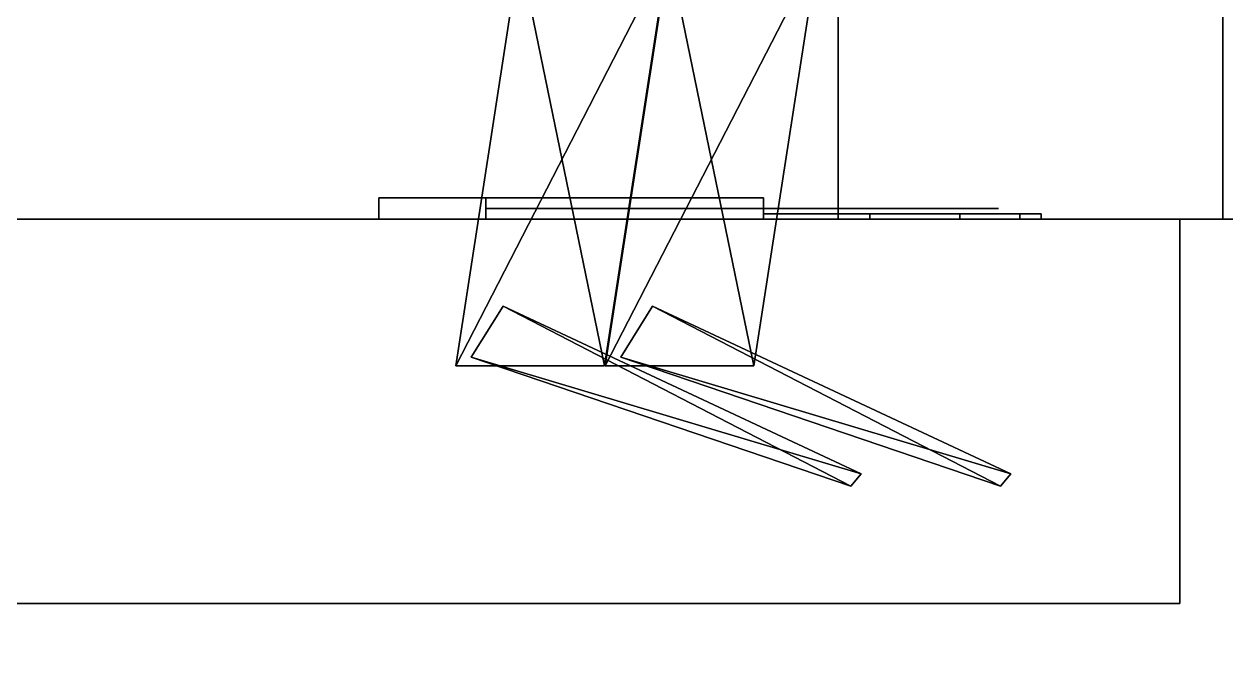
# Model space of a CAD drawing. Extents: x 0 to 5507, y -6518 to 0.
# Drawn here: x 1025.9 to 1082.2, y -820.1 to -790.9 of the extents above; entities that cross this region are included whole.
import ezdxf

# ---------------------------------------------------------------- set-up
doc = ezdxf.new("R2010")
doc.units = 0
for name, color, linetype in [('LAYER0', 7, 'CONTINUOUS'), ('LAYER222', 254, 'CONTINUOUS'), ('LAYER247', 7, 'CONTINUOUS'), ('LAYER248', 7, 'CONTINUOUS'), ('LAYER249', 28, 'CONTINUOUS'), ('LAYER250', 253, 'CONTINUOUS'), ('LAYER251', 28, 'CONTINUOUS'), ('LAYER252', 253, 'CONTINUOUS'), ('LAYER253', 28, 'CONTINUOUS'), ('LAYER254', 253, 'CONTINUOUS'), ('LAYER255', 254, 'CONTINUOUS'), ('LAYER309', 7, 'CONTINUOUS'), ('LAYER586', 7, 'CONTINUOUS'), ('LAYER588', 254, 'CONTINUOUS'), ('LAYER595', 254, 'CONTINUOUS'), ('LAYER596', 28, 'CONTINUOUS'), ('LAYER597', 253, 'CONTINUOUS'), ('LAYER598', 28, 'CONTINUOUS'), ('LAYER599', 253, 'CONTINUOUS')]:
    doc.layers.add(name, color=color, linetype=linetype)

msp = doc.modelspace()

# ---------------------------------------------------------------- linework, layer by layer
at = {"layer": 'LAYER0', "invisible_edges": 1}
for points in [[(5507, 0), (0, -6518), (0, 0), (5507, 0)], [(5507, -6518, 5), (0, 0, 5), (0, -6518, 5), (5507, -6518, 5)], [(0, 0, 5), (5507, -6518, 5), (5507, 0, 5), (0, 0, 5)], [(0, -6518), (5507, 0), (5507, -6518), (0, -6518)]]:
    msp.add_3dface(points, dxfattribs=at)
at = {"layer": 'LAYER222', "invisible_edges": 1}
for points in [[(1064, -150, 905), (1064, -800, 2290), (1064, -150, 2290), (1064, -150, 905)], [(1064, -800, 2290), (1064, -150, 905), (1064, -800, 905), (1064, -800, 2290)], [(1064, -150, 905), (1082, -800, 905), (1064, -800, 905), (1064, -150, 905)], [(1082, -800, 905), (1064, -150, 905), (1082, -150, 905), (1082, -800, 905)], [(1082, -150, 2290), (1064, -800, 2290), (1082, -800, 2290), (1082, -150, 2290)], [(1064, -800, 2290), (1082, -150, 2290), (1064, -150, 2290), (1064, -800, 2290)], [(1082, -800, 905), (1082, -150, 2290), (1082, -800, 2290), (1082, -800, 905)], [(1082, -150, 2290), (1082, -800, 905), (1082, -150, 905), (1082, -150, 2290)], [(1082, -800, 905), (1064, -800, 2290), (1064, -800, 905), (1082, -800, 905)], [(1064, -800, 2290), (1082, -800, 905), (1082, -800, 2290), (1064, -800, 2290)]]:
    msp.add_3dface(points, dxfattribs=at)
at = {"layer": 'LAYER247', "invisible_edges": 1}
for points in [[(1064, -150, 906), (199.9999, -800, 906), (199.9999, -150, 906), (1064, -150, 906)], [(199.9999, -800, 906), (1064, -150, 906), (1064, -800, 906), (199.9999, -800, 906)], [(1064, -800, 924), (199.9999, -150, 924), (199.9999, -800, 924), (1064, -800, 924)], [(199.9999, -150, 924), (1064, -800, 924), (1064, -150, 924), (199.9999, -150, 924)], [(1064, -150, 906), (1064, -800, 924), (1064, -800, 906), (1064, -150, 906)], [(1064, -800, 924), (1064, -150, 906), (1064, -150, 924), (1064, -800, 924)], [(1064, -800, 924), (199.9999, -800, 906), (1064, -800, 906), (1064, -800, 924)], [(199.9999, -800, 906), (1064, -800, 924), (199.9999, -800, 924), (199.9999, -800, 906)]]:
    msp.add_3dface(points, dxfattribs=at)
at = {"layer": 'LAYER248', "invisible_edges": 1}
for points in [[(199.9999, -150, 2289), (1064, -800, 2289), (1064, -150, 2289), (199.9999, -150, 2289)], [(1064, -800, 2289), (199.9999, -150, 2289), (199.9999, -800, 2289), (1064, -800, 2289)], [(199.9999, -800, 2271), (1064, -150, 2271), (1064, -800, 2271), (199.9999, -800, 2271)], [(1064, -150, 2271), (199.9999, -800, 2271), (199.9999, -150, 2271), (1064, -150, 2271)], [(1064, -150, 2271), (1064, -800, 2289), (1064, -800, 2271), (1064, -150, 2271)], [(1064, -800, 2289), (1064, -150, 2271), (1064, -150, 2289), (1064, -800, 2289)], [(199.9999, -800, 2271), (1064, -800, 2289), (199.9999, -800, 2289), (199.9999, -800, 2271)], [(1064, -800, 2289), (199.9999, -800, 2271), (1064, -800, 2271), (1064, -800, 2289)]]:
    msp.add_3dface(points, dxfattribs=at)
at = {"layer": 'LAYER249'}
for points in [[(1042.5, -799, 1029), (1042.5, -800, 1029), (1042.5, -799, 1029)], [(1042.5, -799, 987), (1060.5, -799, 987), (1060.5, -799, 987), (1042.5, -799, 987)], [(1042.5, -799, 1029), (1060.5, -799, 1029), (1060.5, -799, 1029), (1042.5, -799, 1029)], [(1060.5, -799, 987), (1060.5, -800, 987), (1042.5, -800, 987), (1042.5, -799, 987)], [(1042.5, -800, 987), (1042.5, -800, 1029), (1042.5, -799, 1029), (1042.5, -799, 987)], [(1060.5, -799, 1029), (1060.5, -800, 1029), (1042.5, -800, 1029), (1042.5, -799, 1029)], [(1047.5, -799, 999), (1047.5, -800, 999), (1047.5, -800, 1017), (1047.5, -799, 1017)], [(1047.5, -799, 999), (1047.5, -800, 999), (1060.5, -800, 999), (1060.5, -799, 999)], [(1047.5, -799, 1017), (1047.5, -800, 1017), (1060.5, -800, 1017), (1060.5, -799, 1017)], [(1060.5, -799, 999), (1060.5, -800, 999), (1060.5, -800, 987), (1060.5, -799, 987)], [(1060.5, -799, 1017), (1060.5, -800, 1017), (1060.5, -800, 1029), (1060.5, -799, 1029)], [(1042.5, -800, 987), (1060.5, -800, 987), (1060.5, -800, 1029), (1042.5, -800, 1029)], [(1047.5, -800, 999), (1047.5, -800, 1017), (1047.5, -800, 999)], [(1060.5, -800, 999), (1060.5, -800, 987), (1060.5, -800, 999)], [(1060.5, -800, 1017), (1060.5, -800, 1029), (1060.5, -800, 1017)]]:
    msp.add_3dface(points, dxfattribs=at)
for points, invisible_edges in [([(1042.5, -799, 1029), (1042.5, -799, 987), (1047.5, -799, 999), (1047.5, -799, 1017)], 10), ([(1042.5, -799, 987), (1047.5, -799, 999), (1060.5, -799, 999), (1060.5, -799, 987)], 1), ([(1042.5, -799, 1029), (1047.5, -799, 1017), (1060.5, -799, 1017), (1060.5, -799, 1029)], 1), ([(1060.5, -799.5, 1017), (1060.5, -799.5, 999), (1047.5, -799.5, 999), (1047.5, -799.5, 1017)], 1), ([(1064.709, -799.5, 1013.317), (1064.5, -799.5, 1002.5), (1060.5, -799.5, 999), (1060.5, -799.5, 1017)], 5), ([(1071.5, -799.5, 1013.5), (1071.5, -799.5, 1002.5), (1064.5, -799.5, 1002.5), (1064.709, -799.5, 1013.317)], 4), ([(1060.5, -799.75, 995), (1065.475, -799.75, 995.9896), (1064.5, -799.75, 1002.5), (1060.5, -799.75, 999)], 2), ([(1065.475, -799.75, 1020.01), (1060.5, -799.75, 1021), (1060.5, -799.75, 1017), (1064.5, -799.75, 1013.5)], 8), ([(1065.475, -799.75, 995.9896), (1069.692, -799.75, 998.8076), (1068, -799.75, 1002.5), (1064.5, -799.75, 1002.5)], 10), ([(1069.692, -799.75, 1017.192), (1065.475, -799.75, 1020.01), (1064.5, -799.75, 1013.5), (1068, -799.75, 1013.5)], 10), ([(1069.692, -799.75, 998.8076), (1072.51, -799.75, 1003.025), (1071.5, -799.75, 1002.5), (1068, -799.75, 1002.5)], 10), ([(1072.51, -799.75, 1012.975), (1069.692, -799.75, 1017.192), (1068, -799.75, 1013.5), (1071.5, -799.75, 1013.5)], 10), ([(1072.51, -799.75, 1003.025), (1073.5, -799.75, 1008), (1071.5, -799.75, 1008), (1071.5, -799.75, 1002.5)], 10), ([(1073.5, -799.75, 1008), (1072.51, -799.75, 1012.975), (1071.5, -799.75, 1013.5), (1071.5, -799.75, 1008)], 10)]:
    msp.add_3dface(points, dxfattribs=dict(at, invisible_edges=invisible_edges))
at = {"layer": 'LAYER250'}
for points in [[(1053.057, -806.8652, 1001.217), (1046.094, -806.8652, 1001.217), (1056.042, -787.5, 1001.217), (1053.057, -806.8652, 1001.217)], [(1056.042, -787.5, 1001.217), (1046.094, -806.8652, 1001.217), (1049.078, -787.5, 1001.217), (1056.042, -787.5, 1001.217)], [(1053.057, -806.8652, 1014.783), (1049.078, -787.5, 1014.783), (1046.094, -806.8652, 1014.783), (1053.057, -806.8652, 1014.783)], [(1046.094, -806.8652, 1001.217), (1046.094, -806.8652, 1014.783), (1049.078, -787.5, 1001.217), (1046.094, -806.8652, 1001.217)], [(1049.078, -787.5, 1001.217), (1046.094, -806.8652, 1014.783), (1049.078, -787.5, 1014.783), (1049.078, -787.5, 1001.217)], [(1056.042, -787.5, 1014.783), (1049.078, -787.5, 1014.783), (1053.057, -806.8652, 1014.783), (1056.042, -787.5, 1014.783)], [(1048.308, -804.0752, 1002.348), (1064.591, -812.5, 1002.348), (1046.818, -806.4556, 1002.348), (1048.308, -804.0752, 1002.348)], [(1048.308, -804.0752, 1013.652), (1046.818, -806.4556, 1013.652), (1065.082, -811.9229, 1013.652), (1048.308, -804.0752, 1013.652)], [(1065.082, -811.9229, 1002.348), (1064.591, -812.5, 1002.348), (1048.308, -804.0752, 1002.348), (1065.082, -811.9229, 1002.348)], [(1065.082, -811.9229, 1013.652), (1046.818, -806.4556, 1013.652), (1064.591, -812.5, 1013.652), (1065.082, -811.9229, 1013.652)], [(1064.591, -812.5, 1002.348), (1064.591, -812.5, 1013.652), (1046.818, -806.4556, 1002.348), (1064.591, -812.5, 1002.348)], [(1046.818, -806.4556, 1002.348), (1064.591, -812.5, 1013.652), (1046.818, -806.4556, 1013.652), (1046.818, -806.4556, 1002.348)]]:
    msp.add_3dface(points, dxfattribs=at)
at = {"layer": 'LAYER251'}
for points in [[(1042.5, -799, 1618.5), (1042.5, -800, 1618.5), (1042.5, -799, 1618.5)], [(1042.5, -799, 1576.5), (1060.5, -799, 1576.5), (1060.5, -799, 1576.5), (1042.5, -799, 1576.5)], [(1042.5, -799, 1618.5), (1060.5, -799, 1618.5), (1060.5, -799, 1618.5), (1042.5, -799, 1618.5)], [(1060.5, -799, 1576.5), (1060.5, -800, 1576.5), (1042.5, -800, 1576.5), (1042.5, -799, 1576.5)], [(1042.5, -800, 1576.5), (1042.5, -800, 1618.5), (1042.5, -799, 1618.5), (1042.5, -799, 1576.5)], [(1060.5, -799, 1618.5), (1060.5, -800, 1618.5), (1042.5, -800, 1618.5), (1042.5, -799, 1618.5)], [(1047.5, -799, 1588.5), (1047.5, -800, 1588.5), (1047.5, -800, 1606.5), (1047.5, -799, 1606.5)], [(1047.5, -799, 1588.5), (1047.5, -800, 1588.5), (1060.5, -800, 1588.5), (1060.5, -799, 1588.5)], [(1047.5, -799, 1606.5), (1047.5, -800, 1606.5), (1060.5, -800, 1606.5), (1060.5, -799, 1606.5)], [(1060.5, -799, 1588.5), (1060.5, -800, 1588.5), (1060.5, -800, 1576.5), (1060.5, -799, 1576.5)], [(1060.5, -799, 1606.5), (1060.5, -800, 1606.5), (1060.5, -800, 1618.5), (1060.5, -799, 1618.5)], [(1042.5, -800, 1576.5), (1060.5, -800, 1576.5), (1060.5, -800, 1618.5), (1042.5, -800, 1618.5)], [(1047.5, -800, 1588.5), (1047.5, -800, 1606.5), (1047.5, -800, 1588.5)], [(1060.5, -800, 1588.5), (1060.5, -800, 1576.5), (1060.5, -800, 1588.5)], [(1060.5, -800, 1606.5), (1060.5, -800, 1618.5), (1060.5, -800, 1606.5)]]:
    msp.add_3dface(points, dxfattribs=at)
for points, invisible_edges in [([(1042.5, -799, 1618.5), (1042.5, -799, 1576.5), (1047.5, -799, 1588.5), (1047.5, -799, 1606.5)], 10), ([(1042.5, -799, 1576.5), (1047.5, -799, 1588.5), (1060.5, -799, 1588.5), (1060.5, -799, 1576.5)], 1), ([(1042.5, -799, 1618.5), (1047.5, -799, 1606.5), (1060.5, -799, 1606.5), (1060.5, -799, 1618.5)], 1), ([(1060.5, -799.5, 1606.5), (1060.5, -799.5, 1588.5), (1047.5, -799.5, 1588.5), (1047.5, -799.5, 1606.5)], 1), ([(1064.709, -799.5, 1602.817), (1064.5, -799.5, 1592), (1060.5, -799.5, 1588.5), (1060.5, -799.5, 1606.5)], 5), ([(1071.5, -799.5, 1603), (1071.5, -799.5, 1592), (1064.5, -799.5, 1592), (1064.709, -799.5, 1602.817)], 4), ([(1060.5, -799.75, 1584.5), (1065.475, -799.75, 1585.49), (1064.5, -799.75, 1592), (1060.5, -799.75, 1588.5)], 2), ([(1065.475, -799.75, 1609.51), (1060.5, -799.75, 1610.5), (1060.5, -799.75, 1606.5), (1064.5, -799.75, 1603)], 8), ([(1065.475, -799.75, 1585.49), (1069.692, -799.75, 1588.308), (1068, -799.75, 1592), (1064.5, -799.75, 1592)], 10), ([(1069.692, -799.75, 1606.692), (1065.475, -799.75, 1609.51), (1064.5, -799.75, 1603), (1068, -799.75, 1603)], 10), ([(1069.692, -799.75, 1588.308), (1072.51, -799.75, 1592.525), (1071.5, -799.75, 1592), (1068, -799.75, 1592)], 10), ([(1072.51, -799.75, 1602.475), (1069.692, -799.75, 1606.692), (1068, -799.75, 1603), (1071.5, -799.75, 1603)], 10), ([(1072.51, -799.75, 1592.525), (1073.5, -799.75, 1597.5), (1071.5, -799.75, 1597.5), (1071.5, -799.75, 1592)], 10), ([(1073.5, -799.75, 1597.5), (1072.51, -799.75, 1602.475), (1071.5, -799.75, 1603), (1071.5, -799.75, 1597.5)], 10)]:
    msp.add_3dface(points, dxfattribs=dict(at, invisible_edges=invisible_edges))
at = {"layer": 'LAYER252'}
for points in [[(1053.057, -806.8652, 1590.717), (1046.094, -806.8652, 1590.717), (1056.042, -787.5, 1590.717), (1053.057, -806.8652, 1590.717)], [(1056.042, -787.5, 1590.717), (1046.094, -806.8652, 1590.717), (1049.078, -787.5, 1590.717), (1056.042, -787.5, 1590.717)], [(1053.057, -806.8652, 1604.283), (1049.078, -787.5, 1604.283), (1046.094, -806.8652, 1604.283), (1053.057, -806.8652, 1604.283)], [(1046.094, -806.8652, 1590.717), (1046.094, -806.8652, 1604.283), (1049.078, -787.5, 1590.717), (1046.094, -806.8652, 1590.717)], [(1049.078, -787.5, 1590.717), (1046.094, -806.8652, 1604.283), (1049.078, -787.5, 1604.283), (1049.078, -787.5, 1590.717)], [(1056.042, -787.5, 1604.283), (1049.078, -787.5, 1604.283), (1053.057, -806.8652, 1604.283), (1056.042, -787.5, 1604.283)], [(1048.308, -804.0752, 1591.848), (1064.591, -812.5, 1591.848), (1046.818, -806.4556, 1591.848), (1048.308, -804.0752, 1591.848)], [(1048.308, -804.0752, 1603.152), (1046.818, -806.4556, 1603.152), (1065.082, -811.9229, 1603.152), (1048.308, -804.0752, 1603.152)], [(1065.082, -811.9229, 1591.848), (1064.591, -812.5, 1591.848), (1048.308, -804.0752, 1591.848), (1065.082, -811.9229, 1591.848)], [(1065.082, -811.9229, 1603.152), (1046.818, -806.4556, 1603.152), (1064.591, -812.5, 1603.152), (1065.082, -811.9229, 1603.152)], [(1064.591, -812.5, 1591.848), (1064.591, -812.5, 1603.152), (1046.818, -806.4556, 1591.848), (1064.591, -812.5, 1591.848)], [(1046.818, -806.4556, 1591.848), (1064.591, -812.5, 1603.152), (1046.818, -806.4556, 1603.152), (1046.818, -806.4556, 1591.848)]]:
    msp.add_3dface(points, dxfattribs=at)
at = {"layer": 'LAYER253'}
for points in [[(1042.5, -799, 2208), (1042.5, -800, 2208), (1042.5, -799, 2208)], [(1042.5, -799, 2166), (1060.5, -799, 2166), (1060.5, -799, 2166), (1042.5, -799, 2166)], [(1042.5, -799, 2208), (1060.5, -799, 2208), (1060.5, -799, 2208), (1042.5, -799, 2208)], [(1060.5, -799, 2166), (1060.5, -800, 2166), (1042.5, -800, 2166), (1042.5, -799, 2166)], [(1042.5, -800, 2166), (1042.5, -800, 2208), (1042.5, -799, 2208), (1042.5, -799, 2166)], [(1060.5, -799, 2208), (1060.5, -800, 2208), (1042.5, -800, 2208), (1042.5, -799, 2208)], [(1047.5, -799, 2178), (1047.5, -800, 2178), (1047.5, -800, 2196), (1047.5, -799, 2196)], [(1047.5, -799, 2178), (1047.5, -800, 2178), (1060.5, -800, 2178), (1060.5, -799, 2178)], [(1047.5, -799, 2196), (1047.5, -800, 2196), (1060.5, -800, 2196), (1060.5, -799, 2196)], [(1060.5, -799, 2178), (1060.5, -800, 2178), (1060.5, -800, 2166), (1060.5, -799, 2166)], [(1060.5, -799, 2196), (1060.5, -800, 2196), (1060.5, -800, 2208), (1060.5, -799, 2208)], [(1042.5, -800, 2166), (1060.5, -800, 2166), (1060.5, -800, 2208), (1042.5, -800, 2208)], [(1047.5, -800, 2178), (1047.5, -800, 2196), (1047.5, -800, 2178)], [(1060.5, -800, 2178), (1060.5, -800, 2166), (1060.5, -800, 2178)], [(1060.5, -800, 2196), (1060.5, -800, 2208), (1060.5, -800, 2196)]]:
    msp.add_3dface(points, dxfattribs=at)
for points, invisible_edges in [([(1042.5, -799, 2208), (1042.5, -799, 2166), (1047.5, -799, 2178), (1047.5, -799, 2196)], 10), ([(1042.5, -799, 2166), (1047.5, -799, 2178), (1060.5, -799, 2178), (1060.5, -799, 2166)], 1), ([(1042.5, -799, 2208), (1047.5, -799, 2196), (1060.5, -799, 2196), (1060.5, -799, 2208)], 1), ([(1060.5, -799.5, 2196), (1060.5, -799.5, 2178), (1047.5, -799.5, 2178), (1047.5, -799.5, 2196)], 1), ([(1064.709, -799.5, 2192.317), (1064.5, -799.5, 2181.5), (1060.5, -799.5, 2178), (1060.5, -799.5, 2196)], 5), ([(1071.5, -799.5, 2192.5), (1071.5, -799.5, 2181.5), (1064.5, -799.5, 2181.5), (1064.709, -799.5, 2192.317)], 4), ([(1060.5, -799.75, 2174), (1065.475, -799.75, 2174.99), (1064.5, -799.75, 2181.5), (1060.5, -799.75, 2178)], 2), ([(1065.475, -799.75, 2199.01), (1060.5, -799.75, 2200), (1060.5, -799.75, 2196), (1064.5, -799.75, 2192.5)], 8), ([(1065.475, -799.75, 2174.99), (1069.692, -799.75, 2177.808), (1068, -799.75, 2181.5), (1064.5, -799.75, 2181.5)], 10), ([(1069.692, -799.75, 2196.192), (1065.475, -799.75, 2199.01), (1064.5, -799.75, 2192.5), (1068, -799.75, 2192.5)], 10), ([(1069.692, -799.75, 2177.808), (1072.51, -799.75, 2182.025), (1071.5, -799.75, 2181.5), (1068, -799.75, 2181.5)], 10), ([(1072.51, -799.75, 2191.975), (1069.692, -799.75, 2196.192), (1068, -799.75, 2192.5), (1071.5, -799.75, 2192.5)], 10), ([(1072.51, -799.75, 2182.025), (1073.5, -799.75, 2187), (1071.5, -799.75, 2187), (1071.5, -799.75, 2181.5)], 10), ([(1073.5, -799.75, 2187), (1072.51, -799.75, 2191.975), (1071.5, -799.75, 2192.5), (1071.5, -799.75, 2187)], 10)]:
    msp.add_3dface(points, dxfattribs=dict(at, invisible_edges=invisible_edges))
at = {"layer": 'LAYER254'}
for points in [[(1053.057, -806.8652, 2180.217), (1046.094, -806.8652, 2180.217), (1056.042, -787.5, 2180.217), (1053.057, -806.8652, 2180.217)], [(1056.042, -787.5, 2180.217), (1046.094, -806.8652, 2180.217), (1049.078, -787.5, 2180.217), (1056.042, -787.5, 2180.217)], [(1053.057, -806.8652, 2193.783), (1049.078, -787.5, 2193.783), (1046.094, -806.8652, 2193.783), (1053.057, -806.8652, 2193.783)], [(1046.094, -806.8652, 2180.217), (1046.094, -806.8652, 2193.783), (1049.078, -787.5, 2180.217), (1046.094, -806.8652, 2180.217)], [(1049.078, -787.5, 2180.217), (1046.094, -806.8652, 2193.783), (1049.078, -787.5, 2193.783), (1049.078, -787.5, 2180.217)], [(1056.042, -787.5, 2193.783), (1049.078, -787.5, 2193.783), (1053.057, -806.8652, 2193.783), (1056.042, -787.5, 2193.783)], [(1048.308, -804.0752, 2181.348), (1064.591, -812.5, 2181.348), (1046.818, -806.4556, 2181.348), (1048.308, -804.0752, 2181.348)], [(1048.308, -804.0752, 2192.652), (1046.818, -806.4556, 2192.652), (1065.082, -811.9229, 2192.652), (1048.308, -804.0752, 2192.652)], [(1065.082, -811.9229, 2181.348), (1064.591, -812.5, 2181.348), (1048.308, -804.0752, 2181.348), (1065.082, -811.9229, 2181.348)], [(1065.082, -811.9229, 2192.652), (1046.818, -806.4556, 2192.652), (1064.591, -812.5, 2192.652), (1065.082, -811.9229, 2192.652)], [(1064.591, -812.5, 2181.348), (1064.591, -812.5, 2192.652), (1046.818, -806.4556, 2181.348), (1064.591, -812.5, 2181.348)], [(1046.818, -806.4556, 2181.348), (1064.591, -812.5, 2192.652), (1046.818, -806.4556, 2192.652), (1046.818, -806.4556, 2181.348)]]:
    msp.add_3dface(points, dxfattribs=at)
at = {"layer": 'LAYER255', "invisible_edges": 1}
for points in [[(633.4999, -800, 2287), (1080, -800, 908), (633.4999, -800, 908), (633.4999, -800, 2287)], [(1080, -800, 908), (633.4999, -800, 2287), (1080, -800, 2287), (1080, -800, 908)], [(633.4999, -818, 908), (1080, -800, 908), (1080, -818, 908), (633.4999, -818, 908)], [(1080, -800, 908), (633.4999, -818, 908), (633.4999, -800, 908), (1080, -800, 908)], [(633.4999, -800, 2287), (1080, -818, 2287), (1080, -800, 2287), (633.4999, -800, 2287)], [(1080, -818, 2287), (633.4999, -800, 2287), (633.4999, -818, 2287), (1080, -818, 2287)], [(1080, -818, 2287), (1080, -800, 908), (1080, -800, 2287), (1080, -818, 2287)], [(1080, -800, 908), (1080, -818, 2287), (1080, -818, 908), (1080, -800, 908)], [(1080, -818, 2287), (633.4999, -818, 908), (1080, -818, 908), (1080, -818, 2287)], [(633.4999, -818, 908), (1080, -818, 2287), (633.4999, -818, 2287), (633.4999, -818, 908)]]:
    msp.add_3dface(points, dxfattribs=at)
at = {"layer": 'LAYER309', "invisible_edges": 1}
for points in [[(1082, -150, 115), (1100, -800, 115), (1082, -800, 115), (1082, -150, 115)], [(1100, -800, 115), (1082, -150, 115), (1100, -150, 115), (1100, -800, 115)], [(1100, -150, 885), (1082, -800, 885), (1100, -800, 885), (1100, -150, 885)], [(1082, -800, 885), (1100, -150, 885), (1082, -150, 885), (1082, -800, 885)], [(1082, -800, 885), (1082, -150, 115), (1082, -800, 115), (1082, -800, 885)], [(1082, -150, 115), (1082, -800, 885), (1082, -150, 885), (1082, -150, 115)], [(1082, -800, 885), (1100, -800, 115), (1100, -800, 885), (1082, -800, 885)], [(1100, -800, 115), (1082, -800, 885), (1082, -800, 115), (1100, -800, 115)]]:
    msp.add_3dface(points, dxfattribs=at)
at = {"layer": 'LAYER586', "invisible_edges": 1}
for points in [[(198, -700, 905), (1064, -800, 905), (1064, -700, 905), (198, -700, 905)], [(1064, -800, 905), (198, -700, 905), (198, -800, 905), (1064, -800, 905)], [(198, -800, 887), (1064, -700, 887), (1064, -800, 887), (198, -800, 887)], [(1064, -700, 887), (198, -800, 887), (198, -700, 887), (1064, -700, 887)], [(1064, -700, 887), (1064, -800, 905), (1064, -800, 887), (1064, -700, 887)], [(1064, -800, 905), (1064, -700, 887), (1064, -700, 905), (1064, -800, 905)], [(198, -800, 887), (1064, -800, 905), (198, -800, 905), (198, -800, 887)], [(1064, -800, 905), (198, -800, 887), (1064, -800, 887), (1064, -800, 905)]]:
    msp.add_3dface(points, dxfattribs=at)
at = {"layer": 'LAYER588', "invisible_edges": 1}
for points in [[(1064, -150, 5), (1082, -800, 5), (1064, -800, 5), (1064, -150, 5)], [(1082, -800, 5), (1064, -150, 5), (1082, -150, 5), (1082, -800, 5)], [(1082, -150, 905), (1064, -800, 905), (1082, -800, 905), (1082, -150, 905)], [(1064, -800, 905), (1082, -150, 905), (1064, -150, 905), (1064, -800, 905)], [(1064, -800, 905), (1064, -150, 5), (1064, -800, 5), (1064, -800, 905)], [(1064, -150, 5), (1064, -800, 905), (1064, -150, 905), (1064, -150, 5)], [(1082, -150, 905), (1082, -800, 5), (1082, -150, 5), (1082, -150, 905)], [(1082, -800, 5), (1082, -150, 905), (1082, -800, 905), (1082, -800, 5)], [(1064, -800, 905), (1082, -800, 5), (1082, -800, 905), (1064, -800, 905)], [(1082, -800, 5), (1064, -800, 905), (1064, -800, 5), (1082, -800, 5)]]:
    msp.add_3dface(points, dxfattribs=at)
at = {"layer": 'LAYER595', "invisible_edges": 1}
for points in [[(633.5, -800, 900), (1080, -800, 15), (633.5, -800, 15), (633.5, -800, 900)], [(1080, -800, 15), (633.5, -800, 900), (1080, -800, 900), (1080, -800, 15)], [(633.5, -818, 15), (1080, -800, 15), (1080, -818, 15), (633.5, -818, 15)], [(1080, -800, 15), (633.5, -818, 15), (633.5, -800, 15), (1080, -800, 15)], [(633.5, -800, 900), (1080, -818, 900), (1080, -800, 900), (633.5, -800, 900)], [(1080, -818, 900), (633.5, -800, 900), (633.5, -818, 900), (1080, -818, 900)], [(1080, -818, 900), (1080, -800, 15), (1080, -800, 900), (1080, -818, 900)], [(1080, -800, 15), (1080, -818, 900), (1080, -818, 15), (1080, -800, 15)], [(1080, -818, 900), (633.5, -818, 15), (1080, -818, 15), (1080, -818, 900)], [(633.5, -818, 15), (1080, -818, 900), (633.5, -818, 900), (633.5, -818, 15)]]:
    msp.add_3dface(points, dxfattribs=at)
at = {"layer": 'LAYER596'}
for points in [[(1042.5, -799, 136), (1042.5, -800, 136), (1042.5, -799, 136)], [(1042.5, -799, 94), (1060.5, -799, 94), (1060.5, -799, 94), (1042.5, -799, 94)], [(1042.5, -799, 136), (1060.5, -799, 136), (1060.5, -799, 136), (1042.5, -799, 136)], [(1060.5, -799, 94), (1060.5, -800, 94), (1042.5, -800, 94), (1042.5, -799, 94)], [(1042.5, -800, 94), (1042.5, -800, 136), (1042.5, -799, 136), (1042.5, -799, 94)], [(1060.5, -799, 136), (1060.5, -800, 136), (1042.5, -800, 136), (1042.5, -799, 136)], [(1047.5, -799, 106), (1047.5, -800, 106), (1047.5, -800, 124), (1047.5, -799, 124)], [(1047.5, -799, 106), (1047.5, -800, 106), (1060.5, -800, 106), (1060.5, -799, 106)], [(1047.5, -799, 124), (1047.5, -800, 124), (1060.5, -800, 124), (1060.5, -799, 124)], [(1060.5, -799, 106), (1060.5, -800, 106), (1060.5, -800, 94), (1060.5, -799, 94)], [(1060.5, -799, 124), (1060.5, -800, 124), (1060.5, -800, 136), (1060.5, -799, 136)], [(1042.5, -800, 94), (1060.5, -800, 94), (1060.5, -800, 136), (1042.5, -800, 136)], [(1047.5, -800, 106), (1047.5, -800, 124), (1047.5, -800, 106)], [(1060.5, -800, 106), (1060.5, -800, 94), (1060.5, -800, 106)], [(1060.5, -800, 124), (1060.5, -800, 136), (1060.5, -800, 124)]]:
    msp.add_3dface(points, dxfattribs=at)
for points, invisible_edges in [([(1042.5, -799, 136), (1042.5, -799, 94), (1047.5, -799, 106), (1047.5, -799, 124)], 10), ([(1042.5, -799, 94), (1047.5, -799, 106), (1060.5, -799, 106), (1060.5, -799, 94)], 1), ([(1042.5, -799, 136), (1047.5, -799, 124), (1060.5, -799, 124), (1060.5, -799, 136)], 1), ([(1060.5, -799.5, 124), (1060.5, -799.5, 106), (1047.5, -799.5, 106), (1047.5, -799.5, 124)], 1), ([(1064.709, -799.5, 120.3167), (1064.5, -799.5, 109.5), (1060.5, -799.5, 106), (1060.5, -799.5, 124)], 5), ([(1071.5, -799.5, 120.5), (1071.5, -799.5, 109.5), (1064.5, -799.5, 109.5), (1064.709, -799.5, 120.3167)], 4), ([(1060.5, -799.75, 102), (1065.475, -799.75, 102.9896), (1064.5, -799.75, 109.5), (1060.5, -799.75, 106)], 2), ([(1065.475, -799.75, 127.0104), (1060.5, -799.75, 128), (1060.5, -799.75, 124), (1064.5, -799.75, 120.5)], 8), ([(1065.475, -799.75, 102.9896), (1069.692, -799.75, 105.8076), (1068, -799.75, 109.5), (1064.5, -799.75, 109.5)], 10), ([(1069.692, -799.75, 124.1924), (1065.475, -799.75, 127.0104), (1064.5, -799.75, 120.5), (1068, -799.75, 120.5)], 10), ([(1069.692, -799.75, 105.8076), (1072.51, -799.75, 110.0251), (1071.5, -799.75, 109.5), (1068, -799.75, 109.5)], 10), ([(1072.51, -799.75, 119.9749), (1069.692, -799.75, 124.1924), (1068, -799.75, 120.5), (1071.5, -799.75, 120.5)], 10), ([(1072.51, -799.75, 110.0251), (1073.5, -799.75, 115), (1071.5, -799.75, 115), (1071.5, -799.75, 109.5)], 10), ([(1073.5, -799.75, 115), (1072.51, -799.75, 119.9749), (1071.5, -799.75, 120.5), (1071.5, -799.75, 115)], 10)]:
    msp.add_3dface(points, dxfattribs=dict(at, invisible_edges=invisible_edges))
at = {"layer": 'LAYER597'}
for points in [[(1060.058, -806.8652, 108.2174), (1053.094, -806.8652, 108.2174), (1063.042, -787.5, 108.2174), (1060.058, -806.8652, 108.2174)], [(1063.042, -787.5, 108.2174), (1053.094, -806.8652, 108.2174), (1056.078, -787.5, 108.2174), (1063.042, -787.5, 108.2174)], [(1060.058, -806.8652, 121.7826), (1056.078, -787.5, 121.7826), (1053.094, -806.8652, 121.7826), (1060.058, -806.8652, 121.7826)], [(1053.094, -806.8652, 108.2174), (1053.094, -806.8652, 121.7826), (1056.078, -787.5, 108.2174), (1053.094, -806.8652, 108.2174)], [(1056.078, -787.5, 108.2174), (1053.094, -806.8652, 121.7826), (1056.078, -787.5, 121.7826), (1056.078, -787.5, 108.2174)], [(1063.042, -787.5, 121.7826), (1056.078, -787.5, 121.7826), (1060.058, -806.8652, 121.7826), (1063.042, -787.5, 121.7826)], [(1055.308, -804.0752, 109.3477), (1071.591, -812.5, 109.3477), (1053.818, -806.4556, 109.3477), (1055.308, -804.0752, 109.3477)], [(1055.308, -804.0752, 120.652), (1053.818, -806.4556, 120.652), (1072.082, -811.9229, 120.652), (1055.308, -804.0752, 120.652)], [(1072.082, -811.9229, 109.3477), (1071.591, -812.5, 109.3477), (1055.308, -804.0752, 109.3477), (1072.082, -811.9229, 109.3477)], [(1072.082, -811.9229, 120.652), (1053.818, -806.4556, 120.652), (1071.591, -812.5, 120.652), (1072.082, -811.9229, 120.652)], [(1071.591, -812.5, 109.3477), (1071.591, -812.5, 120.652), (1053.818, -806.4556, 109.3477), (1071.591, -812.5, 109.3477)], [(1053.818, -806.4556, 109.3477), (1071.591, -812.5, 120.652), (1053.818, -806.4556, 120.652), (1053.818, -806.4556, 109.3477)]]:
    msp.add_3dface(points, dxfattribs=at)
at = {"layer": 'LAYER598'}
for points in [[(1042.5, -799, 821), (1042.5, -800, 821), (1042.5, -799, 821)], [(1042.5, -799, 779), (1060.5, -799, 779), (1060.5, -799, 779), (1042.5, -799, 779)], [(1042.5, -799, 821), (1060.5, -799, 821), (1060.5, -799, 821), (1042.5, -799, 821)], [(1060.5, -799, 779), (1060.5, -800, 779), (1042.5, -800, 779), (1042.5, -799, 779)], [(1042.5, -800, 779), (1042.5, -800, 821), (1042.5, -799, 821), (1042.5, -799, 779)], [(1060.5, -799, 821), (1060.5, -800, 821), (1042.5, -800, 821), (1042.5, -799, 821)], [(1047.5, -799, 791), (1047.5, -800, 791), (1047.5, -800, 809), (1047.5, -799, 809)], [(1047.5, -799, 791), (1047.5, -800, 791), (1060.5, -800, 791), (1060.5, -799, 791)], [(1047.5, -799, 809), (1047.5, -800, 809), (1060.5, -800, 809), (1060.5, -799, 809)], [(1060.5, -799, 791), (1060.5, -800, 791), (1060.5, -800, 779), (1060.5, -799, 779)], [(1060.5, -799, 809), (1060.5, -800, 809), (1060.5, -800, 821), (1060.5, -799, 821)], [(1042.5, -800, 779), (1060.5, -800, 779), (1060.5, -800, 821), (1042.5, -800, 821)], [(1047.5, -800, 791), (1047.5, -800, 809), (1047.5, -800, 791)], [(1060.5, -800, 791), (1060.5, -800, 779), (1060.5, -800, 791)], [(1060.5, -800, 809), (1060.5, -800, 821), (1060.5, -800, 809)]]:
    msp.add_3dface(points, dxfattribs=at)
for points, invisible_edges in [([(1042.5, -799, 821), (1042.5, -799, 779), (1047.5, -799, 791), (1047.5, -799, 809)], 10), ([(1042.5, -799, 779), (1047.5, -799, 791), (1060.5, -799, 791), (1060.5, -799, 779)], 1), ([(1042.5, -799, 821), (1047.5, -799, 809), (1060.5, -799, 809), (1060.5, -799, 821)], 1), ([(1060.5, -799.5, 809), (1060.5, -799.5, 791), (1047.5, -799.5, 791), (1047.5, -799.5, 809)], 1), ([(1064.709, -799.5, 805.3167), (1064.5, -799.5, 794.5), (1060.5, -799.5, 791), (1060.5, -799.5, 809)], 5), ([(1071.5, -799.5, 805.5), (1071.5, -799.5, 794.5), (1064.5, -799.5, 794.5), (1064.709, -799.5, 805.3167)], 4), ([(1060.5, -799.75, 787), (1065.475, -799.75, 787.9896), (1064.5, -799.75, 794.5), (1060.5, -799.75, 791)], 2), ([(1065.475, -799.75, 812.0104), (1060.5, -799.75, 813), (1060.5, -799.75, 809), (1064.5, -799.75, 805.5)], 8), ([(1065.475, -799.75, 787.9896), (1069.692, -799.75, 790.8076), (1068, -799.75, 794.5), (1064.5, -799.75, 794.5)], 10), ([(1069.692, -799.75, 809.1924), (1065.475, -799.75, 812.0104), (1064.5, -799.75, 805.5), (1068, -799.75, 805.5)], 10), ([(1069.692, -799.75, 790.8076), (1072.51, -799.75, 795.0251), (1071.5, -799.75, 794.5), (1068, -799.75, 794.5)], 10), ([(1072.51, -799.75, 804.9749), (1069.692, -799.75, 809.1924), (1068, -799.75, 805.5), (1071.5, -799.75, 805.5)], 10), ([(1072.51, -799.75, 795.0251), (1073.5, -799.75, 800), (1071.5, -799.75, 800), (1071.5, -799.75, 794.5)], 10), ([(1073.5, -799.75, 800), (1072.51, -799.75, 804.9749), (1071.5, -799.75, 805.5), (1071.5, -799.75, 800)], 10)]:
    msp.add_3dface(points, dxfattribs=dict(at, invisible_edges=invisible_edges))
at = {"layer": 'LAYER599'}
for points in [[(1060.058, -806.8652, 793.2174), (1053.094, -806.8652, 793.2174), (1063.042, -787.5, 793.2174), (1060.058, -806.8652, 793.2174)], [(1063.042, -787.5, 793.2174), (1053.094, -806.8652, 793.2174), (1056.078, -787.5, 793.2174), (1063.042, -787.5, 793.2174)], [(1060.058, -806.8652, 806.7826), (1056.078, -787.5, 806.7826), (1053.094, -806.8652, 806.7826), (1060.058, -806.8652, 806.7826)], [(1053.094, -806.8652, 793.2174), (1053.094, -806.8652, 806.7826), (1056.078, -787.5, 793.2174), (1053.094, -806.8652, 793.2174)], [(1056.078, -787.5, 793.2174), (1053.094, -806.8652, 806.7826), (1056.078, -787.5, 806.7826), (1056.078, -787.5, 793.2174)], [(1063.042, -787.5, 806.7826), (1056.078, -787.5, 806.7826), (1060.058, -806.8652, 806.7826), (1063.042, -787.5, 806.7826)], [(1055.308, -804.0752, 794.3477), (1071.591, -812.5, 794.3477), (1053.818, -806.4556, 794.3477), (1055.308, -804.0752, 794.3477)], [(1055.308, -804.0752, 805.652), (1053.818, -806.4556, 805.652), (1072.082, -811.9229, 805.652), (1055.308, -804.0752, 805.652)], [(1072.082, -811.9229, 794.3477), (1071.591, -812.5, 794.3477), (1055.308, -804.0752, 794.3477), (1072.082, -811.9229, 794.3477)], [(1072.082, -811.9229, 805.652), (1053.818, -806.4556, 805.652), (1071.591, -812.5, 805.652), (1072.082, -811.9229, 805.652)], [(1071.591, -812.5, 794.3477), (1071.591, -812.5, 805.652), (1053.818, -806.4556, 794.3477), (1071.591, -812.5, 794.3477)], [(1053.818, -806.4556, 794.3477), (1071.591, -812.5, 805.652), (1053.818, -806.4556, 805.652), (1053.818, -806.4556, 794.3477)]]:
    msp.add_3dface(points, dxfattribs=at)

# ---------------------------------------------------------------- meshes
at = {"layer": 'LAYER249'}
mesh = msp.add_polymesh((2, 9), dxfattribs=at)
for k, corner in enumerate([(1060.5, -799.75, 995), (1065.475, -799.75, 995.9896), (1069.692, -799.75, 998.8076), (1072.51, -799.75, 1003.025), (1073.5, -799.75, 1008), (1072.51, -799.75, 1012.975), (1069.692, -799.75, 1017.192), (1065.475, -799.75, 1020.01), (1060.5, -799.75, 1021), (1060.5, -800, 995), (1065.475, -800, 995.9896), (1069.692, -800, 998.8076), (1072.51, -800, 1003.025), (1073.5, -800, 1008), (1072.51, -800, 1012.975), (1069.692, -800, 1017.192), (1065.475, -800, 1020.01), (1060.5, -800, 1021)]):
    mesh.set_mesh_vertex(divmod(k, 9), corner)
at = {"layer": 'LAYER251'}
mesh = msp.add_polymesh((2, 9), dxfattribs=at)
for k, corner in enumerate([(1060.5, -799.75, 1584.5), (1065.475, -799.75, 1585.49), (1069.692, -799.75, 1588.308), (1072.51, -799.75, 1592.525), (1073.5, -799.75, 1597.5), (1072.51, -799.75, 1602.475), (1069.692, -799.75, 1606.692), (1065.475, -799.75, 1609.51), (1060.5, -799.75, 1610.5), (1060.5, -800, 1584.5), (1065.475, -800, 1585.49), (1069.692, -800, 1588.308), (1072.51, -800, 1592.525), (1073.5, -800, 1597.5), (1072.51, -800, 1602.475), (1069.692, -800, 1606.692), (1065.475, -800, 1609.51), (1060.5, -800, 1610.5)]):
    mesh.set_mesh_vertex(divmod(k, 9), corner)
at = {"layer": 'LAYER253'}
mesh = msp.add_polymesh((2, 9), dxfattribs=at)
for k, corner in enumerate([(1060.5, -799.75, 2174), (1065.475, -799.75, 2174.99), (1069.692, -799.75, 2177.808), (1072.51, -799.75, 2182.025), (1073.5, -799.75, 2187), (1072.51, -799.75, 2191.975), (1069.692, -799.75, 2196.192), (1065.475, -799.75, 2199.01), (1060.5, -799.75, 2200), (1060.5, -800, 2174), (1065.475, -800, 2174.99), (1069.692, -800, 2177.808), (1072.51, -800, 2182.025), (1073.5, -800, 2187), (1072.51, -800, 2191.975), (1069.692, -800, 2196.192), (1065.475, -800, 2199.01), (1060.5, -800, 2200)]):
    mesh.set_mesh_vertex(divmod(k, 9), corner)
at = {"layer": 'LAYER596'}
mesh = msp.add_polymesh((2, 9), dxfattribs=at)
for k, corner in enumerate([(1060.5, -799.75, 102), (1065.475, -799.75, 102.9896), (1069.692, -799.75, 105.8076), (1072.51, -799.75, 110.0251), (1073.5, -799.75, 115), (1072.51, -799.75, 119.9749), (1069.692, -799.75, 124.1924), (1065.475, -799.75, 127.0104), (1060.5, -799.75, 128), (1060.5, -800, 102), (1065.475, -800, 102.9896), (1069.692, -800, 105.8076), (1072.51, -800, 110.0251), (1073.5, -800, 115), (1072.51, -800, 119.9749), (1069.692, -800, 124.1924), (1065.475, -800, 127.0104), (1060.5, -800, 128)]):
    mesh.set_mesh_vertex(divmod(k, 9), corner)
at = {"layer": 'LAYER598'}
mesh = msp.add_polymesh((2, 9), dxfattribs=at)
for k, corner in enumerate([(1060.5, -799.75, 787), (1065.475, -799.75, 787.9896), (1069.692, -799.75, 790.8076), (1072.51, -799.75, 795.0251), (1073.5, -799.75, 800), (1072.51, -799.75, 804.9749), (1069.692, -799.75, 809.1924), (1065.475, -799.75, 812.0104), (1060.5, -799.75, 813), (1060.5, -800, 787), (1065.475, -800, 787.9896), (1069.692, -800, 790.8076), (1072.51, -800, 795.0251), (1073.5, -800, 800), (1072.51, -800, 804.9749), (1069.692, -800, 809.1924), (1065.475, -800, 812.0104), (1060.5, -800, 813)]):
    mesh.set_mesh_vertex(divmod(k, 9), corner)

doc.saveas('drawing.dxf')
